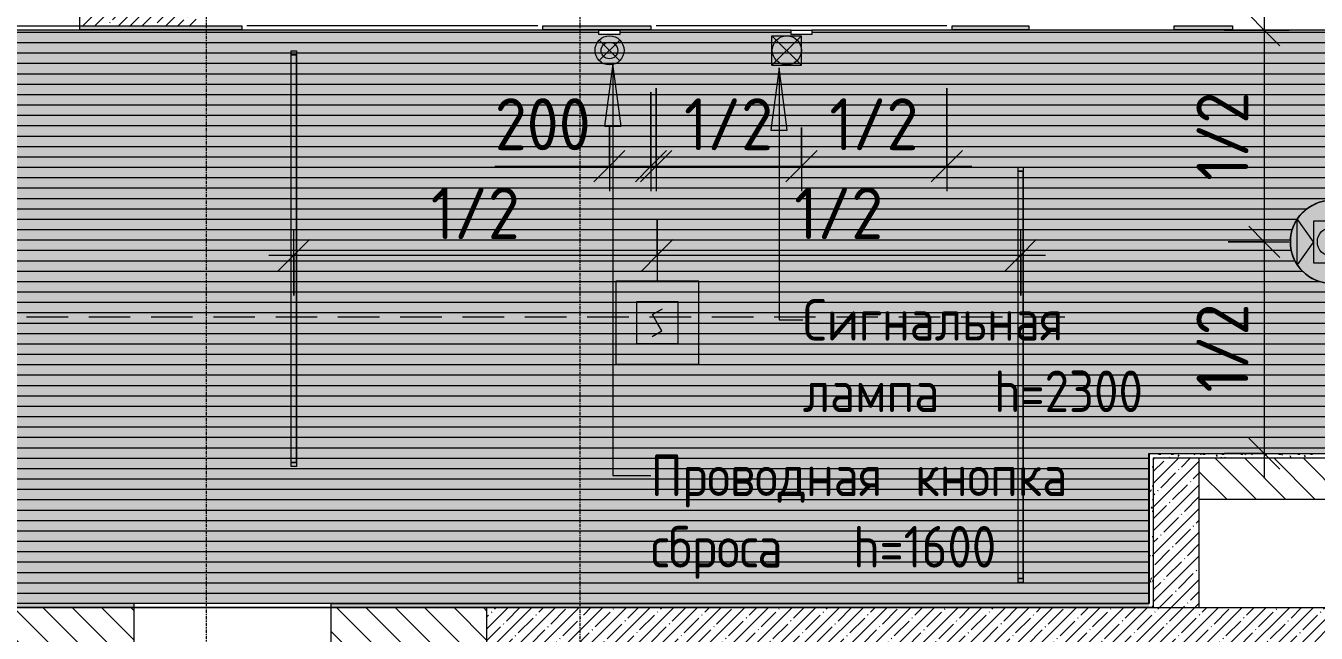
# Model space of a CAD drawing. Header units: millimetres. Extents: x 81610 to 276841, y -8553 to 29000.
# Drawn here: x 91990 to 98203, y 10477 to 13400 of the extents above; entities that cross this region are included whole.
import ezdxf

# ---------------------------------------------------------------- set-up
doc = ezdxf.new("R2010")
doc.units = ezdxf.units.MM
doc.linetypes.add('ADSK_Штрих_ш2 п1', pattern=[300, 200, -100])
doc.linetypes.add('Осевая', pattern=[31.75, 6.35, -4.7625, 15.875, -4.7625])
for name, color, linetype, lineweight in [('A-ANNO-DIMS', 7, 'Continuous', 9), ('A-ANNO-DIMS-100', 7, 'Continuous', 9), ('A-ANNO-NOTE', 7, 'Continuous', 9), ('A-CLNG-PATT', 7, 'Continuous', 9), ('A-DETL-2', 7, 'ADSK_Штрих_ш2 п1', 9), ('A-WALL', 7, 'Continuous', 9), ('I-WALL', 7, 'Continuous', 9), ('Q-SPCQ', 7, 'Continuous', 9), ('Оси-2', 7, 'Осевая', 9)]:
    doc.layers.add(name, color=color, linetype=linetype, lineweight=lineweight)
for name, color, linetype, lineweight, true_color in [('A-CLNG-1', 7, 'Continuous', 9, 0xeaeaea), ('A-WALL-1', 7, 'Continuous', 9, 0x3c3c3c), ('A-WALL-FNSH-1', 7, 'Continuous', 9, 0x3c3c3c), ('E-LITE-EQPM-1', 7, 'Continuous', 9, 0xff8080), ('G-ANNO-TEXT-1', 7, 'Continuous', 9, 0x3c3c3c), ('I-WALL-1', 7, 'Continuous', 9, 0x535353), ('Q-SPCQ-3', 7, 'Continuous', 9, 0x008040), ('Q-SPCQ-4', 1, 'Continuous', 9, 0xff0000)]:
    doc.layers.add(name, color=color, linetype=linetype, lineweight=lineweight, true_color=true_color)
doc.layers.add('A-CLNG-PATT-1', color=7, linetype='Continuous', lineweight=9, transparency=1)
doc.styles.add('GOST Common_1', font='GOST_Common.ttf', dxfattribs={"width": 0.9, "height": 200})
doc.styles.add('ISOCPEUR', font='isocpeur.ttf', dxfattribs={"width": 0.9, "height": 250})
doc.dimstyles.new('ISO-2_5_0_9К_БОЛЬШОЙ', dxfattribs={"dimscale": 304.8, "dimtxt": 248.995294, "dimasz": 0.492126, "dimexe": 0.393701, "dimexo": 0.984252, "dimgap": 0, "dimtad": 1, "dimdec": 0, "dimrnd": 10, "dimzin": 0, "dimdsep": 46, "dimtxsty": 'ISOCPEUR', "dimblk1": 'OBLIQUE', "dimblk2": 'OBLIQUE', "dimsah": 1, "dimcen": 0.09, "dimdle": 0.393701, "dimazin": 0, "dimtfac": 1, "dimtdec": 4, "dimtix": 1, "dimtmove": 0, "dimatfit": 3, "dimfxl": 1, "dimtvp": 1, "dimtolj": 1, "dimtzin": 0, "dimarcsym": 2})
doc.dimstyles.new('ISO-2_5_0_9К_БОЛЬШОЙ_1', dxfattribs={"dimscale": 304.8, "dimtxt": 248.995294, "dimasz": 0.492126, "dimexe": 0.393701, "dimexo": 0.984252, "dimgap": 0, "dimtad": 1, "dimdec": 0, "dimrnd": 10, "dimzin": 0, "dimdsep": 46, "dimtxsty": 'ISOCPEUR', "dimblk1": 'OBLIQUE', "dimblk2": 'OBLIQUE', "dimsah": 1, "dimcen": 0.09, "dimdle": 0.393701, "dimazin": 0, "dimtfac": 1, "dimtdec": 4, "dimtix": 1, "dimtmove": 1, "dimatfit": 3, "dimfxl": 1, "dimtvp": 1, "dimtolj": 1, "dimtzin": 0, "dimarcsym": 2})
pattern_1 = [(45, (0, 0), (-57.024626, 57.024626), []), (45, (57.025, 0), (-57.024626, 57.024626), [100.806, -20.161, 3.353, -16.808])]
pattern_2 = [(135, (0, 0), (-70.71068, -70.71068), [])]
pattern_3 = [(0, (0, 0), (121.92, 30.48), [10.058, -81.382, 10.058, -81.382, -487.68]), (0, (0, 0), (121.92, 30.48), [-182.88, 10.058, -172.822, 10.058, -81.382, -213.36]), (0, (0, 0), (121.92, 30.48), [-457.2, 10.058, -50.902, 10.058, -142.342]), (120, (45.72, 15.24), (-87.356454, 90.345817), [10.058, -81.382, 10.058, -81.382, -487.68]), (120, (45.72, 15.24), (-87.356454, 90.345817), [-182.88, 10.058, -172.822, 10.058, -81.382, -213.36]), (120, (45.72, 15.24), (-87.356454, 90.345817), [-457.2, 10.058, -50.902, 10.058, -142.342]), (240, (60.96, 76.2), (-34.563546, -120.825817), [10.058, -81.382, 10.058, -81.382, -487.68]), (240, (60.96, 76.2), (-34.563546, -120.825817), [-182.88, 10.058, -172.822, 10.058, -81.382, -213.36]), (240, (60.96, 76.2), (-34.563546, -120.825817), [-457.2, 10.058, -50.902, 10.058, -142.342])]

# ---------------------------------------------------------------- blocks, each defined once
blk = doc.blocks.new('Downlight - Strip - 2000 мм-27655400-Сводный план потолков 1 этажа в осях 23-33')
at = {"layer": 'E-LITE-EQPM-1'}
for p, q in [((-1000, -231.3), (-1000, -205.9)), ((-1000, -205.9), (-980.9, -205.9)), ((-980.9, -231.3), (-1000, -231.3)), ((-980.9, -231.3), (-980.9, -205.9)), ((-980.9, -205.9), (981, -205.9)), ((-980.9, -205.9), (-980.9, -231.3)), ((-980.9, -231.3), (-980.9, -205.9)), ((-980.9, -205.9), (-980.9, -231.3)), ((-980.9, -205.9), (981, -205.9)), ((-980.9, -205.9), (981, -205.9)), ((981, -231.3), (-980.9, -231.3)), ((981, -231.3), (-980.9, -231.3)), ((-980.9, -231.3), (981, -231.3)), ((981, -205.9), (981, -231.3)), ((981, -231.3), (981, -205.9)), ((981, -205.9), (1000, -205.9)), ((981, -231.3), (981, -205.9)), ((981, -205.9), (981, -231.3)), ((1000, -231.3), (981, -231.3)), ((1000, -205.9), (1000, -231.3))]:
    blk.add_line(p, q, dxfattribs=at)
blk = doc.blocks.new('Видеокамера - Желтый-29490382-Сводный план потолков 1 этажа в осях 23-33')
at = {"layer": 'Q-SPCQ-3'}
for p, q in [((89, 100), (-151, 100)), ((-151, 100), (-151, -100)), ((89, 0), (166.6, 110.7)), ((89, -100), (89, 100)), ((166.6, 110.7), (166.6, -110.7)), ((89, 0), (166.6, -110.7)), ((-151, -100), (89, -100))]:
    blk.add_line(p, q, dxfattribs=at)
for radius in [200, 70]:
    blk.add_circle((0, 0), radius, dxfattribs=at)
for start, end in [(0, 180), (180, 360)]:
    blk.add_arc((0, 0), 200, start, end, dxfattribs=at)
blk = doc.blocks.new('оповещатель охранно-звуковойrfa - Сигнальная лампа-29714515-Сводный план потолков 1 этажа в осях 23-33')
at = {"layer": 'Q-SPCQ-3'}
for p, q in [((267.1, 168.9), (125.4, 27.2)), ((267.1, 168.8), (125.4, 168.8)), ((125.4, 168.8), (125.4, 27.2)), ((125.4, 168.8), (267.1, 27.2)), ((267.1, 168.9), (267.1, 27.2)), ((75, 0.5), (75, 20.5)), ((75, 20.5), (175, 20.5)), ((175, 0.5), (75, 0.5)), ((267.1, 27.2), (125.4, 27.2)), ((175, 20.5), (175, 0.5))]:
    blk.add_line(p, q, dxfattribs=at)
blk.add_circle((195.4, 97.5), 70, dxfattribs=at)
blk = doc.blocks.new('Проводная кнопка сброса GC-0421W1 - Кнопка выхода 2-29715370-Сводный план потолков 1 этажа в осях 23-33')
at = {"layer": 'Q-SPCQ-3'}
for p, q in [((173.8, 146.8), (74.8, 47.8)), ((75.4, 147.7), (174.3, 48.7)), ((75, 0.5), (75, 20.5)), ((75, 20.5), (175, 20.5)), ((175, 0.5), (75, 0.5)), ((175, 20.5), (175, 0.5))]:
    blk.add_line(p, q, dxfattribs=at)
for centre, radius in [((124.2, 97.5), 70), ((124.9, 98.2), 40)]:
    blk.add_circle(centre, radius, dxfattribs=at)
blk = doc.blocks.new('Извещатель потолочный - Монтируемые на перекрытии-30351624-Сводный план потолков 1 этажа в осях 23-33')
at = {"layer": 'Q-SPCQ'}
for p, q in [((-300, 300), (-300, -100)), ((100, 300), (-300, 300)), ((100, -100), (100, 300)), ((0, 200), (-200, 200)), ((-200, 200), (-200, 0)), ((0, 0), (0, 200)), ((-122.5, 139), (-74.9, 166.5)), ((-100, 100), (-122.5, 139)), ((-77.5, 61), (-100, 100)), ((-200, 0), (0, 0)), ((-125.1, 33.5), (-77.5, 61)), ((-300, -100), (100, -100))]:
    blk.add_line(p, q, dxfattribs=at)
blk = doc.blocks.new('DIMBLOCK26-Сводный план потолков 1 этажа в осях 23-33')
at = {"layer": 'A-ANNO-DIMS-100'}
for p, q in [((97953.6, 13499), (97953.6, 12360)), ((97759.6, 13379), (98073.6, 13379)), ((97953.6, 13379), (97759.6, 13379)), ((97779, 12360), (98073.6, 12360)), ((97953.6, 12360), (97779, 12360))]:
    blk.add_line(p, q, dxfattribs=at)
at = {"layer": 'A-ANNO-DIMS-100', "lineweight": 20}
for p, q in [((97953.6, 13379), (97878.6, 13454)), ((97953.6, 13379), (98028.6, 13304)), ((97953.6, 12360), (97878.6, 12435)), ((97953.6, 12360), (98028.6, 12285))]:
    blk.add_line(p, q, dxfattribs=at)
at = {"layer": 'A-ANNO-DIMS-100', "color": 0, "insert": (97626.9, 12654), "char_height": 250, "width": 517.144, "attachment_point": 1, "rotation": 90, "line_spacing_factor": 1.149209, "style": 'ISOCPEUR'}
blk.add_mtext('1/2', dxfattribs=at)
blk = doc.blocks.new('_Oblique')
at = {"color": 0, "linetype": 'ByBlock', "lineweight": -2}
blk.add_line((-0.5, -0.5), (0.5, 0.5), dxfattribs=at)
blk = doc.blocks.new('DIMBLOCK27-Сводный план потолков 1 этажа в осях 23-33')
at = {"layer": 'A-ANNO-DIMS-100', "lineweight": 20}
for p, q in [((97953.6, 12360), (97878.6, 12435)), ((97953.6, 12360), (98028.6, 12285)), ((97953.6, 11341), (97878.6, 11416)), ((97953.6, 11341), (98028.6, 11266))]:
    blk.add_line(p, q, dxfattribs=at)
at = {"layer": 'A-ANNO-DIMS-100'}
for p, q in [((97779, 12360), (98073.6, 12360)), ((97953.6, 12360), (97779, 12360)), ((97953.6, 12360), (97953.6, 11221)), ((97759.6, 11341), (98073.6, 11341)), ((97953.6, 11341), (97759.6, 11341))]:
    blk.add_line(p, q, dxfattribs=at)
at = {"layer": 'A-ANNO-DIMS-100', "color": 0, "insert": (97626.9, 11635), "char_height": 250, "width": 517.144, "attachment_point": 1, "rotation": 90, "line_spacing_factor": 1.149209, "style": 'ISOCPEUR'}
blk.add_mtext('1/2', dxfattribs=at)
blk = doc.blocks.new('DIMBLOCK56-Сводный план потолков 1 этажа в осях 23-33')
at = {"layer": 'A-ANNO-DIMS-100'}
for p, q in [((95000, 13080), (95000, 12604.7)), ((95000, 12724.7), (95000, 13080)), ((94800, 12912), (94800, 12604.7)), ((94800, 12724.7), (94800, 12912)), ((94248.1, 12724.7), (94822.1, 12724.7)), ((94680, 12724.7), (95120, 12724.7)), ((94822.1, 12724.7), (94900, 12724.7))]:
    blk.add_line(p, q, dxfattribs=at)
at = {"layer": 'A-ANNO-DIMS-100', "lineweight": 20}
for p, q in [((94800, 12724.7), (94875, 12799.7)), ((95000, 12724.7), (95075, 12799.7)), ((94800, 12724.7), (94725, 12649.7)), ((95000, 12724.7), (94925, 12649.7))]:
    blk.add_line(p, q, dxfattribs=at)
at = {"layer": 'A-ANNO-DIMS-100', "color": 0, "insert": (94248.1, 13051.3), "char_height": 250, "width": 568.858, "attachment_point": 1, "line_spacing_factor": 1.149209, "style": 'ISOCPEUR'}
blk.add_mtext('200', dxfattribs=at)
blk = doc.blocks.new('DIMBLOCK59-Сводный план потолков 1 этажа в осях 23-33')
at = {"layer": 'A-ANNO-DIMS-100'}
for p, q in [((95025, 13100), (95025, 12604.7)), ((95025, 12724.7), (95025, 13100)), ((95725, 12910.6), (95725, 12604.7)), ((95725, 12724.7), (95725, 12910.6)), ((94905, 12724.7), (95725, 12724.7))]:
    blk.add_line(p, q, dxfattribs=at)
at = {"layer": 'A-ANNO-DIMS-100', "lineweight": 20}
for p, q in [((95025, 12724.7), (95100, 12799.7)), ((95725, 12724.7), (95800, 12799.7)), ((95025, 12724.7), (94950, 12649.7)), ((95725, 12724.7), (95650, 12649.7))]:
    blk.add_line(p, q, dxfattribs=at)
at = {"layer": 'A-ANNO-DIMS-100', "color": 0, "insert": (95159.5, 13051.3), "char_height": 250, "width": 517.144, "attachment_point": 1, "line_spacing_factor": 1.149209, "style": 'ISOCPEUR'}
blk.add_mtext('1/2', dxfattribs=at)
blk = doc.blocks.new('DIMBLOCK60-Сводный план потолков 1 этажа в осях 23-33')
at = {"layer": 'A-ANNO-DIMS-100'}
for p, q in [((96425, 13100), (96425, 12604.7)), ((96425, 12724.7), (96425, 13100)), ((95725, 12910.6), (95725, 12604.7)), ((95725, 12724.7), (95725, 12910.6)), ((95725, 12724.7), (96545, 12724.7))]:
    blk.add_line(p, q, dxfattribs=at)
at = {"layer": 'A-ANNO-DIMS-100', "lineweight": 20}
for p, q in [((95725, 12724.7), (95800, 12799.7)), ((96425, 12724.7), (96500, 12799.7)), ((95725, 12724.7), (95650, 12649.7)), ((96425, 12724.7), (96350, 12649.7))]:
    blk.add_line(p, q, dxfattribs=at)
at = {"layer": 'A-ANNO-DIMS-100', "color": 0, "insert": (95859.5, 13051.3), "char_height": 250, "width": 517.144, "attachment_point": 1, "line_spacing_factor": 1.149209, "style": 'ISOCPEUR'}
blk.add_mtext('1/2', dxfattribs=at)
blk = doc.blocks.new('DIMBLOCK94-Сводный план потолков 1 этажа в осях 23-33')
at = {"layer": 'A-ANNO-DIMS-100'}
for p, q in [((95030.5, 12471), (95030.5, 12176.5)), ((95030.5, 12296.5), (95030.5, 12471)), ((93280.5, 12102.6), (93280.5, 12416.5)), ((93160.5, 12296.5), (95030.5, 12296.5)), ((93280.5, 12296.5), (93280.5, 12102.6))]:
    blk.add_line(p, q, dxfattribs=at)
at = {"layer": 'A-ANNO-DIMS-100', "lineweight": 20}
for p, q in [((93280.5, 12296.5), (93355.5, 12371.5)), ((95030.5, 12296.5), (95105.5, 12371.5)), ((93280.5, 12296.5), (93205.5, 12221.5)), ((95030.5, 12296.5), (94955.5, 12221.5))]:
    blk.add_line(p, q, dxfattribs=at)
at = {"layer": 'A-ANNO-DIMS-100', "color": 0, "insert": (93940, 12623.2), "char_height": 250, "width": 517.144, "attachment_point": 1, "line_spacing_factor": 1.149209, "style": 'ISOCPEUR'}
blk.add_mtext('1/2', dxfattribs=at)
blk = doc.blocks.new('DIMBLOCK95-Сводный план потолков 1 этажа в осях 23-33')
at = {"layer": 'A-ANNO-DIMS-100'}
for p, q in [((95030.5, 12471), (95030.5, 12176.5)), ((95030.5, 12296.5), (95030.5, 12471)), ((96780.5, 12102.6), (96780.5, 12416.5)), ((95030.5, 12296.5), (96900.5, 12296.5)), ((96780.5, 12296.5), (96780.5, 12102.6))]:
    blk.add_line(p, q, dxfattribs=at)
at = {"layer": 'A-ANNO-DIMS-100', "lineweight": 20}
for p, q in [((95030.5, 12296.5), (95105.5, 12371.5)), ((96780.5, 12296.5), (96855.5, 12371.5)), ((95030.5, 12296.5), (94955.5, 12221.5)), ((96780.5, 12296.5), (96705.5, 12221.5))]:
    blk.add_line(p, q, dxfattribs=at)
at = {"layer": 'A-ANNO-DIMS-100', "color": 0, "insert": (95690, 12623.2), "char_height": 250, "width": 517.144, "attachment_point": 1, "line_spacing_factor": 1.149209, "style": 'ISOCPEUR'}
blk.add_mtext('1/2', dxfattribs=at)

msp = doc.modelspace()

# ---------------------------------------------------------------- hatches: boundary and pattern name
at = {"layer": 'A-ANNO-NOTE'}
for points in [[(87520, 10600), (89250, 10600), (89250, 10621), (97398, 10621), (97398, 11341), (98479, 11341), (98479, 13379), (95775, 13379), (95775, 13359), (95675, 13359), (95675, 13379), (94850, 13379), (94850, 13359), (94750, 13359), (94750, 13379), (84970, 13379), (84970, 11570.5), (84991, 11570.5), (84991, 10621), (85480, 10621), (85480, 10600), (87510, 10600)], [(98303.1, 12161.5), (98254.9, 12161.5), (98208.1, 12173), (98165.4, 12195.4), (98129.3, 12227.4), (98101.9, 12267.1), (98084.8, 12312.1), (98079, 12360), (98084.8, 12407.9), (98101.9, 12452.9), (98129.3, 12492.6), (98165.4, 12524.6), (98208.1, 12547), (98254.9, 12558.5), (98303.1, 12558.5), (98349.9, 12547), (98392.6, 12524.6), (98428.7, 12492.6), (98456.1, 12452.9), (98473.2, 12407.9), (98479, 12360), (98473.2, 12312.1), (98456.1, 12267.1), (98428.7, 12227.4), (98392.6, 12195.4), (98349.9, 12173)]]:
    msp.add_hatch(color=256, dxfattribs=at).paths.add_polyline_path(points)
at = {"layer": 'A-CLNG-PATT'}
h = msp.add_hatch(dxfattribs=at)
h.set_pattern_fill('FP_37', color=256, style=0, pattern_type=2)
h.set_pattern_definition([(0, (91724.5, 11919.5), (0, -50), [])])
h.paths.add_polyline_path([(87520, 10600), (89250, 10600), (89250, 10621), (97398, 10621), (97398, 11341), (98479, 11341), (98479, 13379), (95775, 13379), (95775, 13359), (95675, 13359), (95675, 13379), (94850, 13379), (94850, 13359), (94750, 13359), (94750, 13379), (84970, 13379), (84970, 11570.5), (84991, 11570.5), (84991, 10621), (85480, 10621), (85480, 10600), (87510, 10600)])
h.paths.add_polyline_path([(98303.1, 12161.5), (98254.9, 12161.5), (98208.1, 12173), (98165.4, 12195.4), (98129.3, 12227.4), (98101.9, 12267.1), (98084.8, 12312.1), (98079, 12360), (98084.8, 12407.9), (98101.9, 12452.9), (98129.3, 12492.6), (98165.4, 12524.6), (98208.1, 12547), (98254.9, 12558.5), (98303.1, 12558.5), (98349.9, 12547), (98392.6, 12524.6), (98428.7, 12492.6), (98456.1, 12452.9), (98473.2, 12407.9), (98479, 12360), (98473.2, 12312.1), (98456.1, 12267.1), (98428.7, 12227.4), (98392.6, 12195.4), (98349.9, 12173)])
h.paths.add_polyline_path([(87409.2, 12969.5), (87361.3, 12975.3), (87316.3, 12992.4), (87276.6, 13019.8), (87244.6, 13055.9), (87222.2, 13098.6), (87210.7, 13145.4), (87210.7, 13193.6), (87222.2, 13240.4), (87244.6, 13283.1), (87276.6, 13319.2), (87316.3, 13346.6), (87361.3, 13363.7), (87409.2, 13369.5), (87457.1, 13363.7), (87502.1, 13346.6), (87541.8, 13319.2), (87573.8, 13283.1), (87596.2, 13240.4), (87607.7, 13193.6), (87607.7, 13145.4), (87596.2, 13098.6), (87573.8, 13055.9), (87541.8, 13019.8), (87502.1, 12992.4), (87457.1, 12975.3)])
at = {"layer": 'A-CLNG-PATT-1'}
h = msp.add_hatch(color=256, dxfattribs=at)
h.paths.add_polyline_path([(87520, 10600), (89250, 10600), (89250, 10621), (97398, 10621), (97398, 11341), (98479, 11341), (98479, 13379), (95775, 13379), (95775, 13359), (95675, 13359), (95675, 13379), (94850, 13379), (94850, 13359), (94750, 13359), (94750, 13379), (84970, 13379), (84970, 11570.5), (84991, 11570.5), (84991, 10621), (85480, 10621), (85480, 10600), (87510, 10600)])
h.paths.add_polyline_path([(98303.1, 12161.5), (98254.9, 12161.5), (98208.1, 12173), (98165.4, 12195.4), (98129.3, 12227.4), (98101.9, 12267.1), (98084.8, 12312.1), (98079, 12360), (98084.8, 12407.9), (98101.9, 12452.9), (98129.3, 12492.6), (98165.4, 12524.6), (98208.1, 12547), (98254.9, 12558.5), (98303.1, 12558.5), (98349.9, 12547), (98392.6, 12524.6), (98428.7, 12492.6), (98456.1, 12452.9), (98473.2, 12407.9), (98479, 12360), (98473.2, 12312.1), (98456.1, 12267.1), (98428.7, 12227.4), (98392.6, 12195.4), (98349.9, 12173)])
h.paths.add_polyline_path([(87409.2, 12969.5), (87361.3, 12975.3), (87316.3, 12992.4), (87276.6, 13019.8), (87244.6, 13055.9), (87222.2, 13098.6), (87210.7, 13145.4), (87210.7, 13193.6), (87222.2, 13240.4), (87244.6, 13283.1), (87276.6, 13319.2), (87316.3, 13346.6), (87361.3, 13363.7), (87409.2, 13369.5), (87457.1, 13363.7), (87502.1, 13346.6), (87541.8, 13319.2), (87573.8, 13283.1), (87596.2, 13240.4), (87607.7, 13193.6), (87607.7, 13145.4), (87596.2, 13098.6), (87573.8, 13055.9), (87541.8, 13019.8), (87502.1, 12992.4), (87457.1, 12975.3)])
at = {"layer": 'G-ANNO-TEXT-1'}
for points in [[(94816.7, 13216.6), (94777.2, 12916.6), (94856.2, 12916.6)], [(95616.9, 13197.8), (95577.4, 12897.8), (95656.4, 12897.8)]]:
    msp.add_hatch(color=256, dxfattribs=at).paths.add_polyline_path(points)
at = {"layer": 'I-WALL'}
h = msp.add_hatch(dxfattribs=at)
h.set_pattern_fill('FP_2', color=256, style=0, pattern_type=2)
h.set_pattern_definition(pattern_1)
h.paths.add_polyline_path([(92604.6, 13400), (92810, 13400), (92810, 13620), (92250, 13620), (92250, 13400)])
h.paths.add_polyline_path([(91300, 13400), (91300, 13620), (89360, 13620), (89360, 13400), (89911.1, 13400)])
h = msp.add_hatch(dxfattribs=at)
h.set_pattern_fill('FP_31', color=256, style=0, pattern_type=2)
h.set_pattern_definition(pattern_3)
h.paths.add_polyline_path([(97800, 13380), (97800, 13400), (97520, 13400), (97520, 13380)])
h.paths.add_polyline_path([(96644.8, 13380), (96820, 13380), (96820, 13400), (96450, 13400), (96450, 13380)])
h.paths.add_polyline_path([(94480, 13380), (95000, 13380), (95000, 13400), (94480, 13400)])
h.paths.add_polyline_path([(91300, 13380), (91300, 13400), (89360, 13400), (89360, 13380), (89911.1, 13380)])
h.paths.add_polyline_path([(92250, 13380), (93030, 13380), (93030, 13400), (92250, 13400)])
h.paths.add_polyline_path([(88410, 13380), (88410, 13400), (88200, 13400), (88200, 13380)])
h.paths.add_polyline_path([(86618.4, 13380), (86618.4, 13400), (86090, 13400), (86090, 13380)])
h.paths.add_polyline_path([(87500, 13380), (87500, 13400), (87318.4, 13400), (87318.4, 13380)])
h.paths.add_polyline_path([(84890.7, 13380), (85140, 13380), (85140, 13400), (84890.7, 13400), (84890.7, 13397.9)])
h = msp.add_hatch(dxfattribs=at)
h.set_pattern_fill('FP_31', color=256, style=0, pattern_type=2)
h.set_pattern_definition(pattern_3)
h.paths.add_polyline_path([(98500, 11320), (98500, 11340), (97399, 11340), (97399, 11320), (97991.5, 11320)])
h = msp.add_hatch(dxfattribs=at)
h.set_pattern_fill('FP_31', color=256, style=0, pattern_type=2)
h.set_pattern_definition(pattern_3)
h.paths.add_polyline_path([(97399, 10600), (97419, 10600), (97419, 11320), (97399, 11320), (97399, 10620)])
h = msp.add_hatch(dxfattribs=at)
h.set_pattern_fill('FP_2', color=256, style=0, pattern_type=2)
h.set_pattern_definition(pattern_1)
h.paths.add_polyline_path([(97419, 10600), (97639, 10600), (97639, 11320), (97419, 11320)])
h = msp.add_hatch(dxfattribs=at)
h.set_pattern_fill('FP_4', color=256, style=0, pattern_type=2)
h.set_pattern_definition(pattern_2)
h.paths.add_polyline_path([(98500, 11120), (98500, 11320), (97639, 11320), (97639, 11120), (97991.5, 11120)])
h = msp.add_hatch(dxfattribs=at)
h.set_pattern_fill('FP_31', color=256, style=0, pattern_type=2)
h.set_pattern_definition(pattern_3)
h.paths.add_polyline_path([(97399, 10600), (97398, 10620), (93460, 10620), (93460, 10600), (95298, 10600)])
h.paths.add_polyline_path([(92510, 10600), (92510, 10620), (91410, 10620), (91410, 10600), (91931.2, 10600)])
h.paths.add_polyline_path([(89960, 10600), (89960, 10620), (89359, 10620), (89359, 10600), (89911.1, 10600)])
h = msp.add_hatch(dxfattribs=at)
h.set_pattern_fill('FP_4', color=256, style=0, pattern_type=2)
h.set_pattern_definition(pattern_2)
h.paths.add_polyline_path([(107130, 10400), (107130, 10600), (105095, 10600), (105095, 10400), (106071.9, 10400)])
h.paths.add_polyline_path([(103378.4, 10400), (103645, 10400), (103645, 10600), (101610, 10600), (101610, 10400), (102031.7, 10400)])
h.paths.add_polyline_path([(93951.3, 10400), (94210, 10400), (94210, 10600), (93460, 10600), (93460, 10400)])
h.paths.add_polyline_path([(91950, 10400), (92510, 10400), (92510, 10600), (91385, 10600), (91385, 10400), (91931.2, 10400)])
h.paths.add_polyline_path([(89610, 10400), (89985, 10400), (89985, 10600), (89610, 10600), (89610, 10463.7)])
h = msp.add_hatch(dxfattribs=at)
h.set_pattern_fill('FP_2', color=256, style=0, pattern_type=2)
h.set_pattern_definition(pattern_1)
h.paths.add_polyline_path([(101610, 10380), (101610, 10600), (94210, 10600), (94210, 10380), (100685, 10380)])

# ---------------------------------------------------------------- linework, layer by layer
at = {"layer": 'A-ANNO-NOTE'}
for p, q in [((94750, 13379), (84970, 13379)), ((94750, 13359), (94750, 13379)), ((94850, 13359), (94750, 13359)), ((95675, 13379), (94850, 13379)), ((94850, 13379), (94850, 13359)), ((95675, 13359), (95675, 13379)), ((95775, 13359), (95675, 13359)), ((98479, 13379), (95775, 13379)), ((95775, 13379), (95775, 13359)), ((98101.9, 12452.9), (98129.3, 12492.6)), ((98129.3, 12492.6), (98165.4, 12524.6)), ((98165.4, 12524.6), (98208.1, 12547)), ((98084.8, 12407.9), (98101.9, 12452.9)), ((98079, 12360), (98084.8, 12407.9)), ((98084.8, 12312.1), (98079, 12360)), ((98101.9, 12267.1), (98084.8, 12312.1)), ((98129.3, 12227.4), (98101.9, 12267.1)), ((98165.4, 12195.4), (98129.3, 12227.4)), ((98208.1, 12173), (98165.4, 12195.4)), ((97398, 10621), (97398, 11341)), ((97398, 11341), (98479, 11341)), ((89250, 10621), (97398, 10621))]:
    msp.add_line(p, q, dxfattribs=at)
at = {"layer": 'A-CLNG-1'}
for p, q in [((94750, 13379), (84970, 13379)), ((95675, 13379), (94850, 13379)), ((98479, 13379), (95775, 13379)), ((97398, 11341), (98479, 11341)), ((89250, 10621), (97398, 10621))]:
    msp.add_line(p, q, dxfattribs=at)
at = {"layer": 'A-DETL-2'}
msp.add_line((86293.2, 12000), (96993.2, 12000), dxfattribs=at)
at = {"layer": 'A-WALL'}
for p, q in [((93030, 13380), (92250, 13380)), ((95000, 13380), (94480, 13380)), ((96820, 13380), (96450, 13380)), ((97520, 13400), (97800, 13400)), ((97800, 13380), (97520, 13380)), ((97399, 11320), (97399, 10620)), ((92510, 10620), (91410, 10620)), ((93460, 10620), (97399, 10620))]:
    msp.add_line(p, q, dxfattribs=at)
at = {"layer": 'A-WALL-1'}
for p, q in [((92250, 13380), (92250, 13640)), ((92250, 13400), (93030, 13400)), ((93030, 13400), (93030, 13380)), ((94480, 13380), (94480, 13400)), ((94480, 13400), (95000, 13400)), ((95000, 13400), (95000, 13380)), ((96450, 13380), (96450, 13400)), ((96450, 13400), (96820, 13400)), ((96820, 13400), (96820, 13380)), ((97520, 13380), (97520, 13400)), ((97800, 13400), (97800, 13380)), ((97419, 11320), (98700, 11320)), ((97419, 11320), (97419, 10600)), ((97639, 11320), (97639, 10600)), ((98500, 11120), (97639, 11120)), ((91385, 10600), (92510, 10600)), ((92510, 10600), (91410, 10600)), ((92510, 10620), (92510, 10600)), ((92510, 10600), (92510, 10400)), ((93460, 10600), (93460, 10620)), ((93460, 10600), (103645, 10600)), ((93460, 10400), (93460, 10600)), ((97419, 10600), (93460, 10600)), ((94210, 6700), (94210, 10600))]:
    msp.add_line(p, q, dxfattribs=at)
at = {"layer": 'A-WALL-FNSH-1'}
for p, q in [((92250, 13379), (92250, 13380)), ((93055, 13380), (93055, 13379)), ((94455, 13379), (94455, 13380)), ((94850, 13379), (94750, 13379)), ((95025, 13380), (95025, 13379)), ((96425, 13379), (96425, 13380)), ((96820, 13380), (96820, 13379)), ((97520, 13379), (97520, 13380)), ((97800, 13380), (97800, 13379)), ((97398, 10621), (97398, 11341)), ((98480, 11340), (97399, 11340)), ((97399, 11340), (97399, 11320)), ((92510, 10621), (92510, 10620)), ((93460, 10620), (93460, 10621))]:
    msp.add_line(p, q, dxfattribs=at)
at = {"layer": 'G-ANNO-TEXT-1'}
for p, q in [((94816.7, 13216.6), (94777.2, 12916.6)), ((94856.2, 12916.6), (94816.7, 13216.6)), ((94816.7, 13216.6), (94816.7, 11236.4)), ((95616.9, 13197.8), (95577.4, 12897.8)), ((95656.4, 12897.8), (95616.9, 13197.8)), ((95616.9, 13197.8), (95616.9, 11984.9)), ((94777.2, 12916.6), (94856.2, 12916.6)), ((95577.4, 12897.8), (95656.4, 12897.8)), ((95616.9, 11984.9), (95731.4, 11984.9)), ((94816.7, 11236.4), (94999.5, 11236.4))]:
    msp.add_line(p, q, dxfattribs=at)
at = {"layer": 'I-WALL-1'}
for p, q in [((91300, 13400), (92250, 13400)), ((93030, 13380), (93055, 13380)), ((94455, 13400), (93055, 13400)), ((94455, 13380), (94480, 13380)), ((95000, 13380), (95025, 13380)), ((96425, 13400), (95025, 13400)), ((95675, 13379), (95775, 13379)), ((96425, 13380), (96450, 13380)), ((93460, 10600), (92510, 10600)), ((92510, 10600), (93460, 10600))]:
    msp.add_line(p, q, dxfattribs=at)
at = {"layer": 'Оси-2'}
for p, q in [((92860, 593.7), (92860, 19415.1)), ((94660, 593.7), (94660, 19415.1))]:
    msp.add_line(p, q, dxfattribs=at)

# ---------------------------------------------------------------- block references
at = {"layer": 'E-LITE-EQPM-1', "rotation": 89.9999999999999}
for p in [(93061.9, 12279), (96561.9, 11720)]:
    msp.add_blockref('Downlight - Strip - 2000 мм-27655400-Сводный план потолков 1 этажа в осях 23-33', p, dxfattribs=at)
at = {"layer": 'Q-SPCQ-3', "rotation": 180}
for name, p in [('Проводная кнопка сброса GC-0421W1 - Кнопка выхода 2-29715370-Сводный план потолков 1 этажа в осях 23-33', (94925, 13379.5)), ('оповещатель охранно-звуковойrfa - Сигнальная лампа-29714515-Сводный план потолков 1 этажа в осях 23-33', (95850, 13379.5)), ('Видеокамера - Желтый-29490382-Сводный план потолков 1 этажа в осях 23-33', (98279, 12360))]:
    msp.add_blockref(name, p, dxfattribs=at)
at = {"layer": 'Q-SPCQ-4'}
msp.add_blockref('Извещатель потолочный - Монтируемые на перекрытии-30351624-Сводный план потолков 1 этажа в осях 23-33', (95130.5, 11871), dxfattribs=at)

# ---------------------------------------------------------------- texts
at = {"layer": 'G-ANNO-TEXT-1', "char_height": 200, "attachment_point": 1, "style": 'GOST Common_1'}
for s, insert, width in [('Сигнальная', (95731.4, 12084.9), 1616.202), ('\\fGOST Common|b0|i0|c204|p34|;\\W.9; ', (97064.9, 12084.9), 79.367), ('лампа', (95731.4, 11740.9), 851.392), ('  h=2300', (96433.9, 11740.9), 1103.924), ('Проводная', (94999.5, 11336.4), 1464.683), ('\\fGOST Common|b0|i0|c204|p34|;\\W.9; ', (96207.9, 11336.4), 79.367), ('\\fGOST Common|b0|i0|c204|p34|;\\W.9; ', (97077.1, 11336.4), 79.367), ('кнопка', (96273.4, 11336.4), 974.05), ('сброса', (94999.5, 10992.5), 916.329), ('  h=1600', (95755.5, 10992.5), 1060.633)]:
    msp.add_mtext(s, dxfattribs=dict(at, insert=insert, width=width))

# ---------------------------------------------------------------- dimensions: what is measured, and where the dimension line sits
at = {"layer": 'A-ANNO-DIMS'}
for base, p1, p2, picture, middle in [((97953.6, 12360), (98059.6, 13379), (98079, 12360), 'DIMBLOCK26-Сводный план потолков 1 этажа в осях 23-33', (97828.6, 12869.5)), ((97953.6, 11341), (98079, 12360), (98059.6, 11341), 'DIMBLOCK27-Сводный план потолков 1 этажа в осях 23-33', (97828.6, 11850.5))]:
    dim = msp.add_linear_dim(base=base, p1=p1, p2=p2, angle=90, text='1/2', dimstyle='ISO-2_5_0_9К_БОЛЬШОЙ', override={"dimpost": '<>', "dimfxl": 1019.184089}, dxfattribs=at)
    dim.commit()
    dim.dimension.update_dxf_attribs({"geometry": picture, "text_midpoint": middle})
dim = msp.add_linear_dim(base=(95000, 12724.7), p1=(94800, 13212), p2=(95000, 13380), dimstyle='ISO-2_5_0_9К_БОЛЬШОЙ_1', override={"dimpost": '<>', "dimfxl": 261.177854}, dxfattribs=at)
dim.commit()
dim.dimension.update_dxf_attribs({"geometry": 'DIMBLOCK56-Сводный план потолков 1 этажа в осях 23-33', "text_midpoint": (94532.5, 12884.7), "dimtype": 160})
for base, p1, p2, override, picture, middle in [((95725, 12724.7), (95025, 13400), (95725, 13210.6), {"dimpost": '<>', "dimfxl": 725.160135}, 'DIMBLOCK59-Сводный план потолков 1 этажа в осях 23-33', (95375, 12849.7)), ((96425, 12724.7), (95725, 13210.6), (96425, 13400), {"dimpost": '<>', "dimfxl": 725.160135}, 'DIMBLOCK60-Сводный план потолков 1 этажа в осях 23-33', (96075, 12849.7)), ((95030.5, 12296.5), (93280.5, 12402.6), (95030.5, 12171), {"dimpost": '<>', "dimfxl": 1765.260597}, 'DIMBLOCK94-Сводный план потолков 1 этажа в осях 23-33', (94155.5, 12421.5)), ((96780.5, 12296.5), (95030.5, 12171), (96780.5, 12402.6), {"dimpost": '<>', "dimfxl": 1765.260597}, 'DIMBLOCK95-Сводный план потолков 1 этажа в осях 23-33', (95905.5, 12421.5))]:
    dim = msp.add_linear_dim(base=base, p1=p1, p2=p2, text='1/2', dimstyle='ISO-2_5_0_9К_БОЛЬШОЙ', override=override, dxfattribs=at)
    dim.commit()
    dim.dimension.update_dxf_attribs({"geometry": picture, "text_midpoint": middle})

doc.saveas('drawing.dxf')
